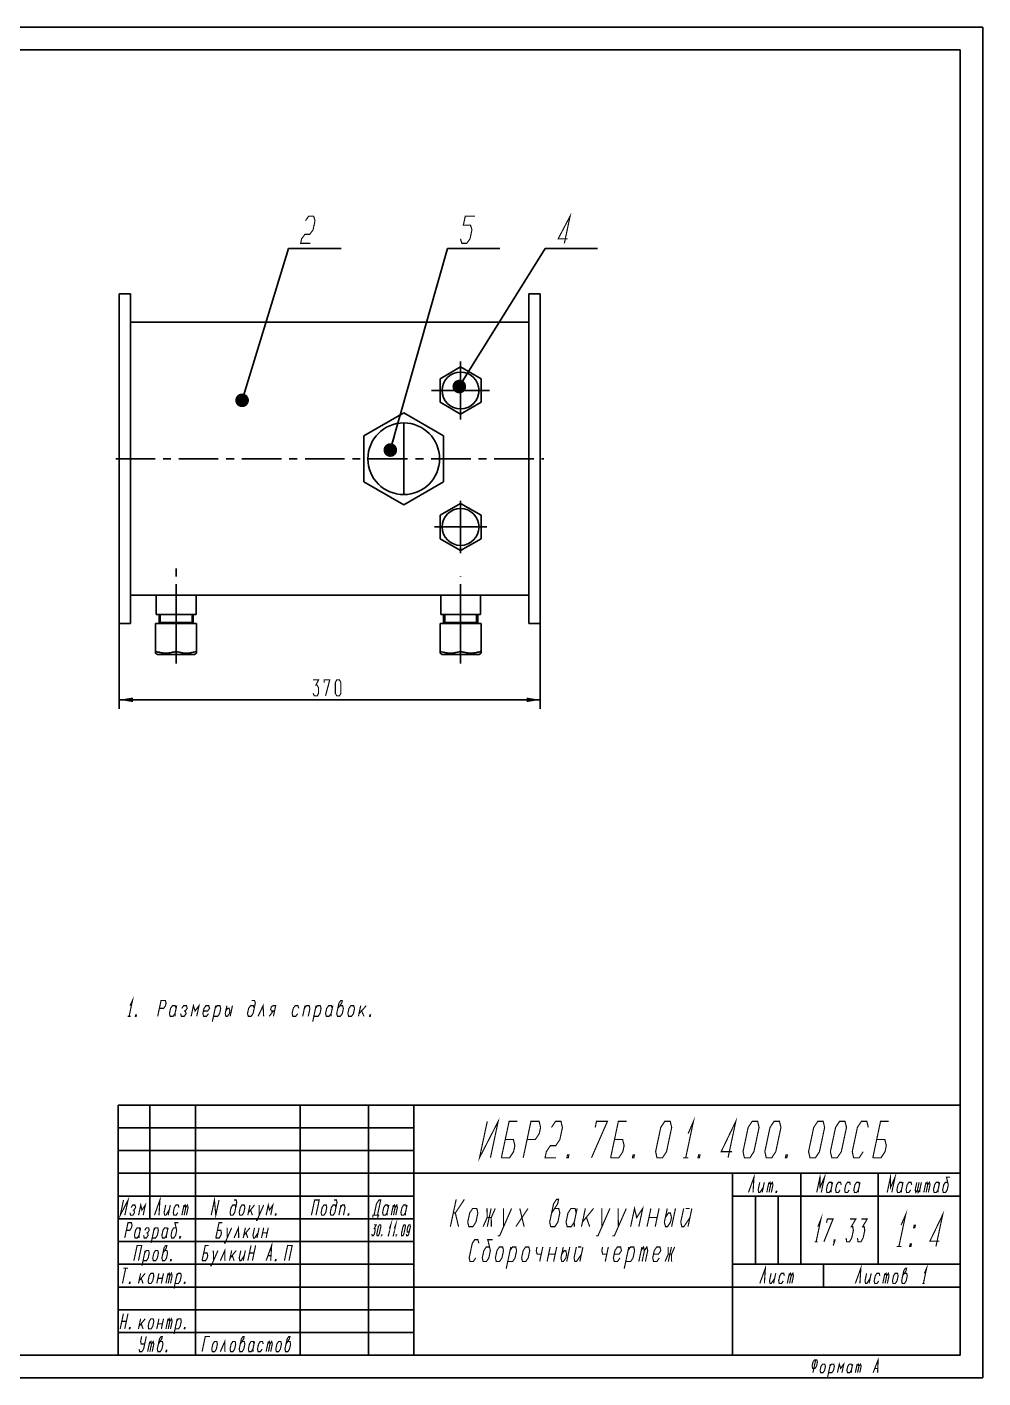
# Model space of a CAD drawing. Header units: millimetres. Extents: x 0 to 420, y 0 to 297.
# Drawn here: x 210 to 420, y 0 to 297 of the extents above; entities that cross this region are included whole.
import ezdxf

# ---------------------------------------------------------------- set-up
doc = ezdxf.new("R2010")
doc.units = ezdxf.units.MM
doc.header["$LTSCALE"] = 23.1
doc.linetypes.add('CENTER', pattern=[0.6, 0.375, -0.075, 0.075, -0.075])
doc.layers.get('0').update_dxf_attribs({"linetype": 'CONTINUOUS'})
doc.layers.add('ALL_AXIS', color=7, linetype='CONTINUOUS')
doc.layers.add('ALL_DIMENSIONS', color=7, linetype='CONTINUOUS')
doc.styles.get("Standard").update_dxf_attribs({"font": 'txt', "width": 0.7})
doc.dimstyles.new('DIMSTYLE_1', dxfattribs={"dimtxt": 3.5, "dimasz": 3, "dimexe": 0.18, "dimexo": 0.0625, "dimgap": 0.09, "dimtad": 1, "dimdec": 5, "dimlfac": 4, "dimdsep": 46, "dimtxsty": 'STANDARD', "dimblk": '_FILLED', "dimblk1": '_FILLED', "dimblk2": '_FILLED', "dimcen": 0.09, "dimadec": 0, "dimazin": 0, "dimtp": 0.5, "dimtm": 0.5, "dimtfac": 1, "dimtdec": 5, "dimtofl": 0, "dimtmove": 0, "dimatfit": 3, "dimldrblk": '_FILLED', "dimfxl": 1, "dimtolj": 1, "dimarcsym": 0})
doc.dimstyles.get("Standard").update_dxf_attribs({"dimtxt": 3.5, "dimasz": 3, "dimexe": 0.18, "dimexo": 0.0625, "dimgap": 0.09, "dimtad": 1, "dimdec": 5, "dimdsep": 46, "dimtxsty": 'STANDARD', "dimblk": '_FILLED', "dimblk1": '_FILLED', "dimblk2": '_FILLED', "dimcen": 0.09, "dimadec": 0, "dimazin": 0, "dimtol": 1, "dimtp": 1e-05, "dimtm": 1e-05, "dimtfac": 1, "dimtdec": 5, "dimtofl": 0, "dimtmove": 0, "dimatfit": 3, "dimldrblk": '_FILLED', "dimfxl": 1, "dimtolj": 1, "dimarcsym": 0})

# ---------------------------------------------------------------- blocks, each defined once
blk = doc.blocks.new('_FILLED')
at = {"color": 0, "linetype": 'BYBLOCK'}
blk.add_solid([(0, 0), (-1, 0.167), (-1, -0.167)], dxfattribs=at)
blk = doc.blocks.new('*D0')
at = {"layer": 'ALL_DIMENSIONS', "color": 2, "linetype": 'CONTINUOUS'}
for p, q in [((230.25, 165.84), (230.25, 147.09)), ((322.75, 165.84), (322.75, 147.09)), ((230.25, 149.09), (276.5, 149.09)), ((322.75, 149.09), (276.5, 149.09))]:
    blk.add_line(p, q, dxfattribs=at)
at = {"layer": 'ALL_DIMENSIONS', "color": 2, "linetype": 'CONTINUOUS', "xscale": 3, "yscale": 3, "zscale": 3, "rotation": 180}
blk.add_blockref('_FILLED', (230.25, 149.09), dxfattribs=at)
at = {"layer": 'ALL_DIMENSIONS', "color": 2, "linetype": 'CONTINUOUS', "xscale": 3, "yscale": 3, "zscale": 3}
blk.add_blockref('_FILLED', (322.75, 149.09), dxfattribs=at)
blk = doc.blocks.new('BALLOON2001_BL3', base_point=(273.21, 251.88))
at = {"color": 2, "linetype": 'CONTINUOUS'}
blk.add_line((267.45, 248.34), (278.98, 248.34), dxfattribs=at)
at = {"color": 2, "linetype": 'CONTINUOUS', "const_width": 0.25}
blk.add_lwpolyline([(271.16, 254.43), (271.9, 255.43), (272.95, 255.43), (273.26, 254.43), (272.84, 252.43), (272.1, 251.43), (271.05, 251.43), (270.31, 250.43), (270.1, 249.43), (272.2, 249.43)], dxfattribs=at)
blk = doc.blocks.new('BALLOON2001_BL4', base_point=(329.58, 251.88))
at = {"color": 2, "linetype": 'CONTINUOUS'}
blk.add_line((323.81, 248.34), (335.34, 248.34), dxfattribs=at)
at = {"color": 2, "linetype": 'CONTINUOUS', "const_width": 0.25}
blk.add_lwpolyline([(328.04, 249.43), (329.31, 255.43), (326.68, 250.43), (328.78, 250.43)], dxfattribs=at)
blk = doc.blocks.new('BALLOON2001_BL5', base_point=(308.12, 251.88))
at = {"color": 2, "linetype": 'CONTINUOUS'}
blk.add_line((302.36, 248.34), (313.88, 248.34), dxfattribs=at)
at = {"color": 2, "linetype": 'CONTINUOUS', "const_width": 0.25}
blk.add_lwpolyline([(305.22, 250.43), (305.53, 249.43), (306.58, 249.43), (307.32, 250.43), (307.74, 252.43), (307.43, 253.43), (305.85, 253.43), (306.28, 255.43), (308.38, 255.43)], dxfattribs=at)

msp = doc.modelspace()

# ---------------------------------------------------------------- linework, layer by layer
at = {"color": 7, "linetype": 'CONTINUOUS'}
for p, q in [((0, 297), (420, 297)), ((420, 0), (420, 297)), ((20, 292), (415, 292)), ((415, 5), (415, 292)), ((230.2460098, 165.8391115), (230.2460098, 238.3391115)), ((232.7460098, 238.3391115), (230.2460098, 238.3391115)), ((232.7460098, 165.8391115), (232.7460098, 238.3391115)), ((320.2460098, 238.3391115), (322.7460098, 238.3391115)), ((320.2460098, 238.3391115), (320.2460098, 165.8391115)), ((322.7460098, 238.3391115), (322.7460098, 165.8391115)), ((232.7460098, 232.0891115), (320.2460098, 232.0891115)), ((232.7460098, 172.0891115), (320.2460098, 172.0891115)), ((232.7460098, 165.8391115), (230.2460098, 165.8391115)), ((247.2460098, 165.8391115), (238.2460098, 165.8391115)), ((246.4960098, 166.0891115), (238.9960098, 166.0891115)), ((309.7460098, 165.8391115), (300.7460098, 165.8391115)), ((308.9960098, 166.0891115), (301.4960098, 166.0891115)), ((320.2460098, 165.8391115), (322.7460098, 165.8391115)), ((415, 60), (230, 60)), ((230, 5), (230, 60)), ((237, 35), (237, 60)), ((247, 5), (247, 60)), ((270, 5), (270, 60)), ((285, 5), (285, 60)), ((295, 5), (295, 60)), ((415, 5), (415, 60)), ((295, 55), (230, 55)), ((295, 50), (230, 50)), ((415, 45), (230, 45)), ((365, 5), (365, 45)), ((380, 25), (380, 45)), ((397, 25), (397, 45)), ((295, 40), (230, 40)), ((415, 40), (365, 40)), ((370, 25), (370, 40)), ((375, 25), (375, 40)), ((295, 35), (230, 35)), ((295, 30), (230, 30)), ((295, 25), (230, 25)), ((415, 25), (365, 25)), ((385, 20), (385, 25)), ((415, 20), (230, 20)), ((295, 15), (230, 15)), ((295, 10), (230, 10)), ((415, 5), (20, 5)), ((415, 5), (230, 5)), ((0, 0), (420, 0))]:
    msp.add_line(p, q, dxfattribs=at)
at = {"color": 2, "linetype": 'CONTINUOUS'}
for p, q in [((239.2460098, 167.8391115), (239.2460098, 166.0891115)), ((246.2460098, 167.8391115), (246.2460098, 166.0891115)), ((301.7460098, 167.8391115), (301.7460098, 166.0891115)), ((308.7460098, 167.8391115), (308.7460098, 166.0891115))]:
    msp.add_line(p, q, dxfattribs=at)
at = {"color": 2, "linetype": 'CONTINUOUS', "const_width": 0.25}
for points in [[(232.6142468, 81.840509), (233.1684961, 83.0071729), (232.4245496, 79.5071686)], [(238.7026575, 79.5071686), (239.446604, 83.0071729), (240.365354, 83.0071729), (240.5476172, 82.4238409), (240.4236218, 81.840509), (239.9933936, 81.2571771), (239.0746436, 81.2571771)], [(242.7496436, 81.2571771), (242.5673804, 81.840509), (241.9548889, 81.840509), (241.524635, 81.2571771), (241.2766443, 80.0905005), (241.4589075, 79.5071686), (242.0714246, 79.5071686), (242.5016528, 80.0905005)], [(242.8736389, 81.840509), (242.5016528, 80.0905005), (242.5307996, 79.5071686)], [(243.7266614, 80.0905005), (243.9089246, 79.5071686), (244.521416, 79.5071686), (244.9516443, 80.0905005), (244.7694067, 80.6738452), (245.199635, 81.2571771), (245.0173718, 81.840509), (244.4048804, 81.840509), (243.9746265, 81.2571771)], [(244.4631482, 80.6738452), (244.7694067, 80.6738452)], [(246.0526575, 79.5071686), (246.5486389, 81.840509), (246.9131396, 80.6738452), (247.7736218, 81.840509), (247.277666, 79.5071686)], [(248.7506396, 80.6738452), (249.6693896, 80.6738452), (250.0996436, 81.2571771), (249.9173804, 81.840509), (249.3048889, 81.840509), (248.874635, 81.2571771), (248.6266443, 80.0905005), (248.8089075, 79.5071686), (249.4214246, 79.5071686), (249.8516528, 80.0905005)], [(250.7046753, 78.3405048), (251.4486218, 81.840509)], [(250.952666, 79.5071686), (251.871416, 79.5071686), (252.3016443, 80.0905005), (252.549635, 81.2571771), (252.3673718, 81.840509), (251.7548804, 81.840509), (251.3246265, 81.2571771)], [(253.8986389, 81.840509), (253.5266528, 80.0905005), (253.708916, 79.5071686), (254.0151746, 79.5071686), (254.4454028, 80.0905005), (254.5693982, 80.6738452), (254.387135, 81.2571771), (254.0808765, 81.2571771), (253.6506482, 80.6738452)], [(255.1236218, 81.840509), (254.627666, 79.5071686)], [(259.899635, 81.2571771), (259.7173718, 81.840509), (259.1048804, 81.840509), (258.6746265, 81.2571771), (258.4266614, 80.0905005), (258.6089246, 79.5071686), (259.221416, 79.5071686), (259.6516443, 80.0905005), (260.1476257, 82.4238409), (259.9653625, 83.0071729), (259.3528711, 83.0071729)], [(260.7526575, 79.5071686), (261.8611304, 81.840509), (261.977666, 79.5071686)], [(263.2026746, 79.5071686), (264.0631567, 80.6738452)], [(264.1214246, 79.5071686), (264.6173804, 81.840509), (264.0048889, 81.840509), (263.6366199, 81.5488367), (263.5126501, 80.9655048), (263.7568982, 80.6738452), (264.3693896, 80.6738452)], [(269.6996265, 81.2571771), (269.5173889, 81.840509), (268.9048718, 81.840509), (268.4746436, 81.2571771), (268.2266528, 80.0905005), (268.408916, 79.5071686), (269.0214075, 79.5071686), (269.4516614, 80.0905005)], [(270.5526746, 79.5071686), (271.0486304, 81.840509)], [(270.924635, 81.2571771), (271.3548889, 81.840509), (271.9673804, 81.840509), (272.1496436, 81.2571771), (271.7776575, 79.5071686)], [(272.7546753, 78.3405048), (273.4986218, 81.840509)], [(273.002666, 79.5071686), (273.921416, 79.5071686), (274.3516443, 80.0905005), (274.599635, 81.2571771), (274.4173718, 81.840509), (273.8048804, 81.840509), (273.3746265, 81.2571771)], [(277.0496265, 81.2571771), (276.8673889, 81.840509), (276.2548718, 81.840509), (275.8246436, 81.2571771), (275.5766528, 80.0905005), (275.758916, 79.5071686), (276.3714075, 79.5071686), (276.8016614, 80.0905005)], [(277.1736218, 81.840509), (276.8016614, 80.0905005), (276.8307825, 79.5071686)], [(278.274635, 81.2571771), (279.1351172, 82.4238409), (279.2591125, 83.0071729), (278.952854, 83.0071729), (278.5226257, 82.4238409), (278.0266443, 80.0905005), (278.2089075, 79.5071686), (278.8214246, 79.5071686), (279.2516528, 80.0905005), (279.4996436, 81.2571771), (279.3173804, 81.840509), (278.7048889, 81.840509)], [(280.4766614, 80.0905005), (280.6589246, 79.5071686), (281.271416, 79.5071686), (281.7016443, 80.0905005), (281.949635, 81.2571771), (281.7673718, 81.840509), (281.1548804, 81.840509), (280.7246265, 81.2571771), (280.4766614, 80.0905005)], [(283.2986389, 81.840509), (282.8026575, 79.5071686)], [(282.9266528, 80.0905005), (284.5236218, 81.840509)], [(283.5100232, 80.6738452), (284.027666, 79.5071686)], [(232.118291, 79.5071686), (232.7307825, 79.5071686)], [(233.955791, 79.5071686), (233.8026746, 79.5071686), (233.8646594, 79.7988409), (234.0177759, 79.7988409), (233.955791, 79.5071686)], [(285.405791, 79.5071686), (285.2526746, 79.5071686), (285.3146594, 79.7988409), (285.4677759, 79.7988409), (285.405791, 79.5071686)], [(311.1004651, 56.4106357), (309.4000085, 48.4106406), (313.5004431, 56.4106357), (311.8000122, 48.4106406)], [(314.1999902, 48.4106406), (315.9004468, 56.4106357), (317.7004431, 56.4106357)], [(318.9999976, 48.4106406), (320.7004541, 56.4106357), (322.5004504, 56.4106357), (322.8170398, 55.0773074), (322.5336475, 53.7439728), (321.6502222, 52.4106381), (319.8502258, 52.4106381)], [(325.2170435, 55.0773074), (326.1004431, 56.4106357), (327.3004578, 56.4106357), (327.6170471, 55.0773074), (327.0502368, 52.4106381), (326.1668115, 51.0773035), (324.9668225, 51.0773035), (324.0833972, 49.7439688), (323.8000049, 48.4106406), (326.2000085, 48.4106406)], [(334.0000012, 48.4106406), (337.5004541, 56.4106357), (335.1004504, 56.4106357), (334.8170325, 55.0773074)], [(338.2000012, 48.4106406), (339.9004578, 56.4106357), (341.7004541, 56.4106357)], [(348.3999976, 48.4106406), (348.0834082, 49.7439688), (349.2170544, 55.0773074), (350.1004541, 56.4106357), (351.3004431, 56.4106357), (351.6170325, 55.0773074), (350.4834119, 49.7439688), (349.6000122, 48.4106406), (348.3999976, 48.4106406)], [(355.2336365, 53.7439728), (356.4004541, 56.4106357), (354.6999976, 48.4106406)], [(364.0000085, 48.4106406), (365.7004651, 56.4106357), (362.4834045, 49.7439688), (364.8834082, 49.7439688)], [(367.6000012, 48.4106406), (367.2834119, 49.7439688), (368.4170325, 55.0773074), (369.3004578, 56.4106357), (370.5004468, 56.4106357), (370.8170361, 55.0773074), (369.6834155, 49.7439688), (368.7999902, 48.4106406), (367.6000012, 48.4106406)], [(372.4000085, 48.4106406), (372.0834192, 49.7439688), (373.2170398, 55.0773074), (374.1004651, 56.4106357), (375.3004541, 56.4106357), (375.6170435, 55.0773074), (374.4833972, 49.7439688), (373.5999976, 48.4106406), (372.4000085, 48.4106406)], [(381.9999976, 48.4106406), (381.6834082, 49.7439688), (382.8170544, 55.0773074), (383.7004541, 56.4106357), (384.9004431, 56.4106357), (385.2170325, 55.0773074), (384.0834119, 49.7439688), (383.2000122, 48.4106406), (381.9999976, 48.4106406)], [(386.8000049, 48.4106406), (386.4834155, 49.7439688), (387.6170361, 55.0773074), (388.5004614, 56.4106357), (389.7004504, 56.4106357), (390.0170398, 55.0773074), (388.8834192, 49.7439688), (387.9999939, 48.4106406), (386.8000049, 48.4106406)], [(394.8170471, 55.0773074), (394.5004578, 56.4106357), (393.3004431, 56.4106357), (392.4170435, 55.0773074), (391.2833972, 49.7439688), (391.6000122, 48.4106406), (392.8000012, 48.4106406), (393.6834009, 49.7439688)], [(395.8000122, 48.4106406), (397.5004431, 56.4106357), (399.3004651, 56.4106357)], [(314.1999902, 48.4106406), (316.0000122, 48.4106406), (316.8834119, 49.7439688), (317.1668298, 51.0773035), (316.8502148, 52.4106381), (315.0502185, 52.4106381)], [(338.2000012, 48.4106406), (339.9999976, 48.4106406), (340.8833972, 49.7439688), (341.1668152, 51.0773035), (340.8502258, 52.4106381), (339.0502295, 52.4106381)], [(395.8000122, 48.4106406), (397.6000085, 48.4106406), (398.4834082, 49.7439688), (398.7668262, 51.0773035), (398.4502368, 52.4106381), (396.6502148, 52.4106381)], [(328.8999902, 48.4106406), (328.6000122, 48.4106406), (328.7416956, 49.0773047), (329.0416992, 49.0773047), (328.8999902, 48.4106406)], [(343.3000122, 48.4106406), (343.0000085, 48.4106406), (343.1416919, 49.0773047), (343.4416956, 49.0773047), (343.3000122, 48.4106406)], [(354.0999902, 48.4106406), (355.3000049, 48.4106406)], [(357.7000085, 48.4106406), (357.4000049, 48.4106406), (357.5417139, 49.0773047), (357.8416919, 49.0773047), (357.7000085, 48.4106406)], [(376.9000122, 48.4106406), (376.6000085, 48.4106406), (376.7416919, 49.0773047), (377.0416956, 49.0773047), (376.9000122, 48.4106406)], [(368.4799915, 40.787579), (369.6945667, 44.1375815), (369.4850024, 40.787579)], [(383.4749963, 40.787579), (384.1870532, 44.1375815), (384.2148669, 41.9042487), (385.1920642, 44.1375815), (384.4800073, 40.787579)], [(398.9650085, 40.787579), (399.6770654, 44.1375815), (399.7048535, 41.9042487), (400.6820764, 44.1375815), (399.9699939, 40.787579)], [(370.964718, 43.0209119), (370.6086768, 41.3459106), (370.7412598, 40.787579), (370.9925061, 40.787579), (371.7323511, 41.9042487)], [(371.9697034, 43.0209119), (371.4949988, 40.787579)], [(372.5000098, 40.787579), (372.9747144, 43.0209119)], [(372.8560254, 42.4625803), (373.2259607, 43.0209119), (373.3585437, 42.4625803), (373.0025024, 40.787579)], [(373.3585437, 42.4625803), (373.7284534, 43.0209119), (373.8610364, 42.4625803), (373.5049951, 40.787579)], [(386.8460449, 42.4625803), (386.7134619, 43.0209119), (386.2109692, 43.0209119), (385.8410339, 42.4625803), (385.6036816, 41.3459106), (385.736239, 40.787579), (386.2387573, 40.787579), (386.608667, 41.3459106)], [(386.9647083, 43.0209119), (386.608667, 41.3459106), (386.615614, 40.787579)], [(388.8560413, 42.4625803), (388.7234583, 43.0209119), (388.2209656, 43.0209119), (387.8510303, 42.4625803), (387.613678, 41.3459106), (387.746261, 40.787579), (388.2487537, 40.787579), (388.618689, 41.3459106)], [(390.8660376, 42.4625803), (390.7334546, 43.0209119), (390.2309619, 43.0209119), (389.8610266, 42.4625803), (389.6236743, 41.3459106), (389.7562573, 40.787579), (390.25875, 40.787579), (390.6286853, 41.3459106)], [(392.8760339, 42.4625803), (392.7434509, 43.0209119), (392.2409583, 43.0209119), (391.8710229, 42.4625803), (391.6336707, 41.3459106), (391.7662537, 40.787579), (392.2687463, 40.787579), (392.6386816, 41.3459106)], [(392.9946973, 43.0209119), (392.6386816, 41.3459106), (392.6456287, 40.787579)], [(402.3360315, 42.4625803), (402.2034485, 43.0209119), (401.7009558, 43.0209119), (401.3310205, 42.4625803), (401.0936682, 41.3459106), (401.2262512, 40.787579), (401.7287439, 40.787579), (402.0986792, 41.3459106)], [(402.4547205, 43.0209119), (402.0986792, 41.3459106), (402.1056262, 40.787579)], [(404.3460278, 42.4625803), (404.2134705, 43.0209119), (403.7109521, 43.0209119), (403.3410425, 42.4625803), (403.1036902, 41.3459106), (403.2362476, 40.787579), (403.7387402, 40.787579), (404.1086755, 41.3459106)], [(405.4697021, 43.0209119), (405.1136865, 41.3459106), (405.2462439, 40.787579), (405.6161792, 41.3459106), (405.7487622, 40.787579), (406.1186719, 41.3459106), (406.4747131, 43.0209119)], [(405.9722205, 43.0209119), (405.6161792, 41.3459106)], [(407.0049939, 40.787579), (407.4796985, 43.0209119)], [(407.3610352, 42.4625803), (407.7309705, 43.0209119), (407.8635278, 42.4625803), (407.5075122, 40.787579)], [(407.8635278, 42.4625803), (408.2334631, 43.0209119), (408.3660205, 42.4625803), (408.0100049, 40.787579)], [(410.3760425, 42.4625803), (410.2434595, 43.0209119), (409.7409668, 43.0209119), (409.3710315, 42.4625803), (409.1336792, 41.3459106), (409.2662622, 40.787579), (409.7687549, 40.787579), (410.1386902, 41.3459106)], [(410.4947058, 43.0209119), (410.1386902, 41.3459106), (410.1456372, 40.787579)], [(412.2534558, 43.0209119), (411.7509631, 43.0209119), (411.3810278, 42.4625803), (411.1436755, 41.3459106), (411.2762585, 40.787579), (411.7787512, 40.787579), (412.1486865, 41.3459106), (412.3860388, 42.4625803), (411.9883154, 44.1375815), (412.7420544, 44.1375815)], [(231.1970544, 39.1375781), (230.4849976, 35.7875821), (232.2020654, 39.1375781), (231.4900085, 35.7875821)], [(234.5049902, 35.7875821), (234.9797205, 38.0209149), (235.2448608, 36.9042453), (235.9847058, 38.0209149), (235.5100012, 35.7875821)], [(237.9799878, 35.7875821), (239.194563, 39.1375781), (238.9849988, 35.7875821)], [(250.4599915, 35.7875821), (251.172074, 39.1375781), (251.4650024, 35.7875821), (252.1770593, 39.1375781)], [(255.8410364, 37.4625769), (255.7084534, 38.0209149), (255.2059607, 38.0209149), (254.8360254, 37.4625769), (254.5986731, 36.3459137), (254.7312561, 35.7875821), (255.2337488, 35.7875821), (255.6036841, 36.3459137), (256.0783887, 38.5792465), (255.9458057, 39.1375781), (255.443313, 39.1375781)], [(262.5199951, 35.7875821), (262.9946997, 38.0209149), (263.2598657, 36.9042453), (263.9997107, 38.0209149), (263.5250061, 35.7875821)], [(272.475, 35.7875821), (273.1870569, 39.1375781), (274.1920679, 39.1375781), (273.480011, 35.7875821)], [(277.8560449, 37.4625769), (277.7234619, 38.0209149), (277.2209692, 38.0209149), (276.8510339, 37.4625769), (276.6136816, 36.3459137), (276.746239, 35.7875821), (277.2487573, 35.7875821), (277.618667, 36.3459137), (278.0933972, 38.5792465), (277.9608142, 39.1375781), (277.4583215, 39.1375781)], [(286.2312561, 35.7875821), (286.7653052, 38.3000775), (287.3201953, 39.1375781), (287.697052, 39.1375781), (286.9849951, 35.7875821)], [(303.0000073, 33.2667554), (304.2753369, 39.2667581)], [(303.6376721, 36.2667535), (304.0876648, 36.2667535), (306.0753333, 39.2667581)], [(325.2376794, 36.2667535), (326.5627917, 38.2667523), (326.7753296, 39.2667581), (326.3253369, 39.2667581), (325.6627808, 38.2667523), (324.8125525, 34.2667548), (325.0500073, 33.2667554), (325.9499927, 33.2667554), (326.6125488, 34.2667548), (327.0376758, 36.2667535), (326.8002209, 37.2667529), (325.9002356, 37.2667529)], [(374.6356165, 40.787579), (374.5100061, 40.787579), (374.5693506, 41.066748), (374.6949609, 41.066748), (374.6356165, 40.787579)], [(406.1186719, 41.3459106), (406.1256189, 40.787579)], [(232.6136829, 36.3459137), (232.7462402, 35.7875821), (233.2487585, 35.7875821), (233.6186682, 36.3459137), (233.4861108, 36.9042453), (233.8560205, 37.4625769), (233.7234631, 38.0209149), (233.2209705, 38.0209149), (232.8510352, 37.4625769)], [(233.2348645, 36.9042453), (233.4861108, 36.9042453)], [(240.4647144, 38.0209149), (240.1086731, 36.3459137), (240.2412561, 35.7875821), (240.4925024, 35.7875821), (241.2323474, 36.9042453)], [(241.4696997, 38.0209149), (240.9949951, 35.7875821)], [(243.3610327, 37.4625769), (243.2284497, 38.0209149), (242.725957, 38.0209149), (242.3560217, 37.4625769), (242.1186694, 36.3459137), (242.2512524, 35.7875821), (242.7537451, 35.7875821), (243.1236804, 36.3459137)], [(244.0100024, 35.7875821), (244.484707, 38.0209149)], [(244.3660437, 37.4625769), (244.7359534, 38.0209149), (244.8685364, 37.4625769), (244.5124951, 35.7875821)], [(244.8685364, 37.4625769), (245.2384717, 38.0209149), (245.3710291, 37.4625769), (245.0149878, 35.7875821)], [(256.6086694, 36.3459137), (256.7412524, 35.7875821), (257.2437451, 35.7875821), (257.6136804, 36.3459137), (257.8510327, 37.4625769), (257.7184497, 38.0209149), (257.215957, 38.0209149), (256.8460217, 37.4625769), (256.6086694, 36.3459137)], [(258.974707, 38.0209149), (258.5000024, 35.7875821)], [(258.6186658, 36.3459137), (259.979718, 38.0209149)], [(259.1142371, 36.9042453), (259.5049878, 35.7875821)], [(260.2726465, 34.6709125), (260.5238928, 34.6709125), (261.9897144, 38.0209149)], [(260.9847034, 38.0209149), (261.0124915, 35.7875821)], [(264.6556274, 35.7875821), (264.5299915, 35.7875821), (264.5893359, 36.0667447), (264.7149719, 36.0667447), (264.6556274, 35.7875821)], [(274.6036853, 36.3459137), (274.7362427, 35.7875821), (275.238761, 35.7875821), (275.6086707, 36.3459137), (275.8460229, 37.4625769), (275.7134656, 38.0209149), (275.2109473, 38.0209149), (274.8410376, 37.4625769), (274.6036853, 36.3459137)], [(278.504989, 35.7875821), (278.9797192, 38.0209149)], [(278.8610303, 37.4625769), (279.2309656, 38.0209149), (279.7334583, 38.0209149), (279.8660413, 37.4625769), (279.51, 35.7875821)], [(280.6406213, 35.7875821), (280.515011, 35.7875821), (280.5743298, 36.0667447), (280.6999658, 36.0667447), (280.6406213, 35.7875821)], [(285.9869568, 35.2292441), (285.9800098, 35.7875821), (287.2362415, 35.7875821), (286.9919421, 35.2292441)], [(289.3510327, 37.4625769), (289.2184497, 38.0209149), (288.715957, 38.0209149), (288.3460217, 37.4625769), (288.1086694, 36.3459137), (288.2412524, 35.7875821), (288.7437451, 35.7875821), (289.1136804, 36.3459137)], [(289.4697217, 38.0209149), (289.1136804, 36.3459137), (289.1206274, 35.7875821)], [(290.0000024, 35.7875821), (290.474707, 38.0209149)], [(290.3560437, 37.4625769), (290.7259534, 38.0209149), (290.8585364, 37.4625769), (290.5024951, 35.7875821)], [(290.8585364, 37.4625769), (291.2284717, 38.0209149), (291.3610291, 37.4625769), (291.0049878, 35.7875821)], [(293.3710254, 37.4625769), (293.238468, 38.0209149), (292.7359497, 38.0209149), (292.36604, 37.4625769), (292.1286877, 36.3459137), (292.2612451, 35.7875821), (292.7637378, 35.7875821), (293.1336731, 36.3459137)], [(293.4897144, 38.0209149), (293.1336731, 36.3459137), (293.1406201, 35.7875821)], [(304.8000037, 33.2667554), (304.0876648, 36.2667535)], [(306.8125635, 34.2667548), (307.0499927, 33.2667554), (307.9500037, 33.2667554), (308.6125598, 34.2667548), (309.0376611, 36.2667535), (308.8002319, 37.2667529), (307.9002209, 37.2667529), (307.2376648, 36.2667535), (306.8125635, 34.2667548)], [(310.1999927, 33.2667554), (311.0751123, 35.2667542), (311.0502209, 37.2667529)], [(311.9502319, 37.2667529), (311.1000037, 33.2667554)], [(312.8502173, 37.2667529), (311.9751233, 35.2667542), (311.999989, 33.2667554)], [(313.374884, 31.2667566), (313.8248767, 31.2667566), (316.4502356, 37.2667529)], [(314.6502136, 37.2667529), (314.6999963, 33.2667554)], [(317.4000037, 33.2667554), (320.0502283, 37.2667529)], [(318.2502319, 37.2667529), (319.2, 33.2667554)], [(330.6376685, 36.2667535), (330.4002136, 37.2667529), (329.5002283, 37.2667529), (328.8376721, 36.2667535), (328.4125452, 34.2667548), (328.65, 33.2667554), (329.550011, 33.2667554), (330.2125671, 34.2667548)], [(330.8502319, 37.2667529), (330.2125671, 34.2667548), (330.225, 33.2667554)], [(332.6502283, 37.2667529), (331.8, 33.2667554)], [(332.0125635, 34.2667548), (334.4502246, 37.2667529)], [(334.9748914, 31.2667566), (335.424884, 31.2667566), (338.0502173, 37.2667529)], [(336.2502209, 37.2667529), (336.3000037, 33.2667554)], [(338.574884, 31.2667566), (339.0248767, 31.2667566), (341.6502356, 37.2667529)], [(339.8502136, 37.2667529), (339.8999963, 33.2667554)], [(342.6000037, 33.2667554), (343.4502319, 37.2667529), (343.925116, 35.2667542), (345.2502283, 37.2667529), (344.4, 33.2667554)], [(346.1999963, 33.2667554), (347.0502246, 37.2667529)], [(348.8502209, 37.2667529), (347.9999927, 33.2667554)], [(350.6502173, 37.2667529), (350.0125525, 34.2667548), (350.2500073, 33.2667554), (350.7, 33.2667554), (351.3625562, 34.2667548), (351.5751196, 35.2667542), (351.3376648, 36.2667535), (350.8876721, 36.2667535), (350.225116, 35.2667542)], [(352.4502136, 37.2667529), (351.600011, 33.2667554)], [(354.2502356, 37.2667529), (353.6125452, 34.2667548), (353.85, 33.2667554), (354.2999927, 33.2667554), (355.625105, 35.2667542)], [(354.7002283, 37.2667529), (355.6002136, 37.2667529)], [(356.0502319, 37.2667529), (355.2000037, 33.2667554)], [(383.7397778, 33.2774835), (384.4065381, 34.944147), (383.3437463, 29.9441501)], [(402.0044202, 33.5884717), (403.0254016, 35.9218057), (401.5375085, 28.92181)], [(409.6750085, 28.92181), (411.1629016, 35.9218057), (408.3479736, 30.0884738), (410.4479736, 30.0884738)], [(231.464989, 30.7875787), (232.1770715, 34.1375812), (232.9308105, 34.1375812), (233.0633936, 33.5792432), (232.9447046, 33.0209116), (232.5747949, 32.46258), (231.8210303, 32.46258)], [(234.8360376, 32.46258), (234.7034546, 33.0209116), (234.2009619, 33.0209116), (233.8310266, 32.46258), (233.5936743, 31.3459103), (233.7262573, 30.7875787), (234.22875, 30.7875787), (234.5986853, 31.3459103)], [(234.9547009, 33.0209116), (234.5986853, 31.3459103), (234.6056323, 30.7875787)], [(235.6036707, 31.3459103), (235.7362537, 30.7875787), (236.2387463, 30.7875787), (236.6086816, 31.3459103), (236.4760986, 31.9042484), (236.8460339, 32.46258), (236.7134509, 33.0209116), (236.2109583, 33.0209116), (235.8410229, 32.46258)], [(237.2576514, 29.6709155), (237.9697083, 33.0209116)], [(237.4950037, 30.7875787), (238.2487427, 30.7875787), (238.618678, 31.3459103), (238.8560303, 32.46258), (238.7234473, 33.0209116), (238.2209546, 33.0209116), (237.8510449, 32.46258)], [(240.8660266, 32.46258), (240.7334692, 33.0209116), (240.2309509, 33.0209116), (239.8610413, 32.46258), (239.623689, 31.3459103), (239.7562463, 30.7875787), (240.258739, 30.7875787), (240.6286743, 31.3459103)], [(240.9847156, 33.0209116), (240.6286743, 31.3459103), (240.6356213, 30.7875787)], [(242.7434656, 33.0209116), (242.2409473, 33.0209116), (241.8710376, 32.46258), (241.6336853, 31.3459103), (241.7662427, 30.7875787), (242.268761, 30.7875787), (242.6386707, 31.3459103), (242.8760229, 32.46258), (242.4783252, 34.1375812), (243.2320642, 34.1375812)], [(251.4650024, 30.7875787), (252.1770593, 34.1375812), (252.930824, 34.1375812)], [(253.2376465, 29.6709155), (253.4888928, 29.6709155), (254.9547144, 33.0209116)], [(253.9497034, 33.0209116), (253.9774915, 30.7875787)], [(255.4849951, 30.7875787), (256.462218, 33.0209116), (256.4900061, 30.7875787)], [(257.9697217, 33.0209116), (257.4949915, 30.7875787)], [(257.6136804, 31.3459103), (258.974707, 33.0209116)], [(259.979718, 33.0209116), (259.6236768, 31.3459103), (259.7562598, 30.7875787), (260.0075061, 30.7875787), (260.7473511, 31.9042484)], [(260.9847034, 33.0209116), (260.5099988, 30.7875787)], [(261.5150098, 30.7875787), (261.9897144, 33.0209116)], [(262.9946997, 33.0209116), (262.5199951, 30.7875787)], [(286.1901379, 33.6731882), (286.7301343, 33.6731882), (286.2900879, 32.8731912), (286.4250806, 32.8731912), (286.4750684, 32.4731927), (286.305033, 31.6731894), (286.0850098, 31.2731909), (285.8149988, 31.2731909), (285.765011, 31.6731894)], [(286.8949915, 31.2731909), (286.8450293, 31.6731894), (287.1851257, 33.2731897), (287.4051233, 33.6731882), (287.6751343, 33.6731882), (287.7251221, 33.2731897), (287.3850256, 31.6731894), (287.1650024, 31.2731909), (286.8949915, 31.2731909)], [(289.5975879, 32.8731912), (289.9026416, 33.6731882), (289.3925098, 31.2731909)], [(290.6775806, 32.8731912), (290.9826343, 33.6731882), (290.4725024, 31.2731909)], [(292.2950061, 31.2731909), (292.2450183, 31.6731894), (292.5851147, 33.2731897), (292.8051379, 33.6731882), (293.0751233, 33.6731882), (293.1251111, 33.2731897), (292.7850146, 31.6731894), (292.5649915, 31.2731909), (292.2950061, 31.2731909)], [(293.325011, 31.6731894), (293.3749988, 31.2731909), (293.6450098, 31.2731909), (293.865033, 31.6731894), (294.2051038, 33.2731897), (294.1551416, 33.6731882), (293.8851306, 33.6731882), (293.6651074, 33.2731897), (293.495072, 32.4731927), (293.5450342, 32.0731943), (293.8150452, 32.0731943), (294.0350684, 32.4731927)], [(311.0751123, 35.2667542), (311.9751233, 35.2667542)], [(332.900116, 35.2667542), (333.5999963, 33.2667554)], [(346.6251233, 35.2667542), (348.4251196, 35.2667542)], [(385.0625061, 29.9441501), (387.0627869, 34.944147), (385.8127844, 34.944147), (385.6356482, 34.1108121)], [(390.8127942, 34.944147), (392.062771, 34.944147), (391.0835229, 33.2774835), (391.3960107, 33.2774835), (391.5313879, 32.4441486), (391.1771411, 30.777485), (390.6874915, 29.9441501), (390.0624902, 29.9441501), (389.9271387, 30.777485)], [(393.3127734, 34.944147), (394.5627759, 34.944147), (393.5835278, 33.2774835), (393.8960156, 33.2774835), (394.0313928, 32.4441486), (393.6771204, 30.777485), (393.1874963, 29.9441501), (392.5624951, 29.9441501), (392.4271179, 30.777485)], [(405.0304504, 33.0051398), (404.7679504, 33.0051398), (404.8919202, 33.5884717), (405.1544202, 33.5884717), (405.0304504, 33.0051398)], [(236.2248523, 31.9042484), (236.4760986, 31.9042484)], [(243.6506287, 30.7875787), (243.5249927, 30.7875787), (243.5843372, 31.0667477), (243.7099731, 31.0667477), (243.6506287, 30.7875787)], [(251.4650024, 30.7875787), (252.2187415, 30.7875787), (252.5886768, 31.3459103), (252.7073657, 31.9042484), (252.5747827, 32.46258), (251.8210437, 32.46258)], [(258.1092261, 31.9042484), (258.5000024, 30.7875787)], [(261.7523621, 31.9042484), (262.7573474, 31.9042484)], [(262.5199951, 25.7875818), (263.7345703, 29.1375778), (263.5250061, 25.7875818)], [(287.9074878, 31.2731909), (287.8399915, 31.2731909), (287.8825195, 31.4731934), (287.9500159, 31.4731934), (287.9074878, 31.2731909)], [(289.2574915, 31.2731909), (289.5275024, 31.2731909)], [(290.3375098, 31.2731909), (290.6074951, 31.2731909)], [(291.1474915, 31.2731909), (291.0799951, 31.2731909), (291.1225232, 31.4731934), (291.1900195, 31.4731934), (291.1474915, 31.2731909)], [(309.2502246, 29.5992023), (309.060271, 30.3991992), (308.3402673, 30.3991992), (307.8102173, 29.5992023), (307.13005, 26.3992017), (307.3200037, 25.5991983), (308.0400073, 25.5991983), (308.5700574, 26.3992017)], [(311.6001892, 28.7991989), (310.8801855, 28.7991989), (310.3501355, 27.999202), (310.0100391, 26.3992017), (310.1999927, 25.5991983), (310.9199963, 25.5991983), (311.4500464, 26.3992017), (311.7901428, 27.999202), (311.220282, 30.3991992), (312.3002747, 30.3991992)], [(383.0312585, 29.9441501), (383.6562598, 29.9441501)], [(387.4062415, 29.9441501), (387.2499976, 29.9441501), (387.3385657, 30.3608176), (387.4948096, 30.3608176), (387.4062415, 29.9441501), (387.0728613, 29.1108151)], [(233.475011, 25.7875818), (234.1870679, 29.1375778), (235.1920532, 29.1375778), (234.4799963, 25.7875818)], [(235.247655, 24.6709122), (235.9597119, 28.0209146)], [(235.4850073, 25.7875818), (236.2387463, 25.7875818), (236.6086816, 26.3459134), (236.8460339, 27.4625766), (236.7134509, 28.0209146), (236.2109583, 28.0209146), (235.8410229, 27.4625766)], [(237.613667, 26.3459134), (237.74625, 25.7875818), (238.2487427, 25.7875818), (238.618678, 26.3459134), (238.8560303, 27.4625766), (238.7234473, 28.0209146), (238.2209546, 28.0209146), (237.8510449, 27.4625766), (237.613667, 26.3459134)], [(239.8610413, 27.4625766), (240.6008862, 28.5792462), (240.7195752, 29.1375778), (240.4683032, 29.1375778), (240.0983936, 28.5792462), (239.623689, 26.3459134), (239.7562463, 25.7875818), (240.258739, 25.7875818), (240.6286743, 26.3459134), (240.8660266, 27.4625766), (240.7334692, 28.0209146), (240.2309509, 28.0209146)], [(248.4499951, 25.7875818), (249.162052, 29.1375778), (249.9158167, 29.1375778)], [(248.4499951, 25.7875818), (249.2037598, 25.7875818), (249.5736694, 26.3459134), (249.6923584, 26.904245), (249.5597754, 27.4625766), (248.8060364, 27.4625766)], [(250.2226392, 24.6709122), (250.4738855, 24.6709122), (251.939707, 28.0209146)], [(250.9347217, 28.0209146), (250.9625098, 25.7875818)], [(252.4699878, 25.7875818), (253.4472107, 28.0209146), (253.4749988, 25.7875818)], [(254.9547144, 28.0209146), (254.4800098, 25.7875818)], [(254.5986731, 26.3459134), (255.9596997, 28.0209146)], [(255.0942188, 26.904245), (255.4849951, 25.7875818)], [(256.9647107, 28.0209146), (256.6086694, 26.3459134), (256.7412524, 25.7875818), (256.9924988, 25.7875818), (257.7323437, 26.904245)], [(257.9697217, 28.0209146), (257.4949915, 25.7875818)], [(258.5000024, 25.7875818), (259.2120593, 29.1375778)], [(258.8560437, 27.4625766), (259.8610291, 27.4625766)], [(260.2170703, 29.1375778), (259.5049878, 25.7875818)], [(263.0085937, 26.904245), (263.5111121, 26.904245)], [(266.5399878, 25.7875818), (267.2520703, 29.1375778), (268.2570557, 29.1375778), (267.5449988, 25.7875818)], [(312.8900537, 26.3992017), (313.0800073, 25.5991983), (313.800011, 25.5991983), (314.3300354, 26.3992017), (314.6701318, 27.999202), (314.4801782, 28.7991989), (313.7601746, 28.7991989), (313.2301245, 27.999202), (312.8900537, 26.3992017)], [(315.2599109, 23.9992012), (316.2801746, 28.7991989)], [(315.6000073, 25.5991983), (316.68, 25.5991983), (317.21005, 26.3992017), (317.5501465, 27.999202), (317.3601929, 28.7991989), (316.6401892, 28.7991989), (316.1101392, 27.999202)], [(318.6500574, 26.3992017), (318.840011, 25.5991983), (319.559989, 25.5991983), (320.0900391, 26.3992017), (320.4301355, 27.999202), (320.2401819, 28.7991989), (319.5201782, 28.7991989), (318.9901282, 27.999202), (318.6500574, 26.3992017)], [(322.0401782, 28.7991989), (321.8701428, 27.999202), (322.0600964, 27.1991986), (322.9600818, 27.1991986)], [(323.3001782, 28.7991989), (322.620011, 25.5991983)], [(324.24, 25.5991983), (324.9201929, 28.7991989)], [(324.5800964, 27.1991986), (326.0200781, 27.1991986)], [(326.3601746, 28.7991989), (325.6800073, 25.5991983)], [(327.8001819, 28.7991989), (327.29005, 26.3992017), (327.4800037, 25.5991983), (327.8399927, 25.5991983), (328.3700427, 26.3992017), (328.5400781, 27.1991986), (328.3501245, 27.999202), (327.9901355, 27.999202), (327.4600854, 27.1991986)], [(329.2401892, 28.7991989), (328.5599963, 25.5991983)], [(330.6801709, 28.7991989), (330.1700391, 26.3992017), (330.3599927, 25.5991983), (330.7200073, 25.5991983), (331.7800818, 27.1991986)], [(331.0401855, 28.7991989), (331.7601892, 28.7991989)], [(332.1201782, 28.7991989), (331.440011, 25.5991983)], [(336.4401746, 28.7991989), (336.2701392, 27.999202), (336.4600928, 27.1991986), (337.3600781, 27.1991986)], [(337.7001746, 28.7991989), (337.0200073, 25.5991983)], [(338.9800928, 27.1991986), (340.0600854, 27.1991986), (340.5901355, 27.999202), (340.4001819, 28.7991989), (339.6801782, 28.7991989), (339.1501282, 27.999202), (338.8100574, 26.3992017), (339.000011, 25.5991983), (339.719989, 25.5991983), (340.2500391, 26.3992017)], [(341.1799146, 23.9992012), (342.2001782, 28.7991989)], [(341.520011, 25.5991983), (342.6000037, 25.5991983), (343.1300537, 26.3992017), (343.4701245, 27.999202), (343.2801709, 28.7991989), (342.5601929, 28.7991989), (342.0301428, 27.999202)], [(344.4, 25.5991983), (345.0801929, 28.7991989)], [(344.9101318, 27.999202), (345.4401819, 28.7991989), (345.6301355, 27.999202), (345.1200037, 25.5991983)], [(345.6301355, 27.999202), (346.1601855, 28.7991989), (346.3501392, 27.999202), (345.8400073, 25.5991983)], [(347.6200854, 27.1991986), (348.7000781, 27.1991986), (349.2301282, 27.999202), (349.0401746, 28.7991989), (348.3201709, 28.7991989), (347.7901465, 27.999202), (347.45005, 26.3992017), (347.6400037, 25.5991983), (348.3600073, 25.5991983), (348.8900574, 26.3992017)], [(350.1600037, 25.5991983), (350.8600891, 27.1991986), (350.8401709, 28.7991989)], [(350.8600891, 27.1991986), (351.5800928, 27.1991986)], [(351.5601746, 28.7991989), (350.8800073, 25.5991983)], [(352.2801782, 28.7991989), (351.5800928, 27.1991986), (351.600011, 25.5991983)], [(401.0125085, 28.92181), (402.0625085, 28.92181)], [(404.1625085, 28.92181), (403.9000085, 28.92181), (404.0240039, 29.5051419), (404.2865039, 29.5051419), (404.1625085, 28.92181)], [(231.6745532, 24.1375809), (230.9624963, 20.7875784)], [(231.1720605, 24.1375809), (232.1770715, 24.1375809)], [(241.6406323, 25.7875818), (241.5149963, 25.7875818), (241.5743408, 26.0667444), (241.6999512, 26.0667444), (241.6406323, 25.7875818)], [(264.6556274, 25.7875818), (264.5299915, 25.7875818), (264.5893359, 26.0667444), (264.7149719, 26.0667444), (264.6556274, 25.7875818)], [(370.9799963, 20.7875784), (372.1945715, 24.1375809), (371.9850073, 20.7875784)], [(391.9600012, 20.7875784), (393.1745764, 24.1375809), (392.9650122, 20.7875784)], [(402.3660242, 22.4625797), (403.1058948, 23.5792461), (403.2245581, 24.1375809), (402.9733118, 24.1375809), (402.6033765, 23.5792461), (402.1286719, 21.3459132), (402.2612549, 20.7875784), (402.7637476, 20.7875784), (403.1336829, 21.3459132), (403.3710352, 22.4625797), (403.2384521, 23.0209113), (402.7359595, 23.0209113)], [(407.1328345, 23.0209113), (407.6214331, 24.1375809), (406.9093762, 20.7875784)], [(232.595636, 20.7875784), (232.47, 20.7875784), (232.5293445, 21.0667474), (232.6549548, 21.0667474), (232.595636, 20.7875784)], [(234.9547009, 23.0209113), (234.4799963, 20.7875784)], [(234.5986853, 21.3459132), (235.9597119, 23.0209113)], [(235.094231, 21.9042448), (235.4850073, 20.7875784)], [(236.6086816, 21.3459132), (236.741239, 20.7875784), (237.2437573, 20.7875784), (237.613667, 21.3459132), (237.8510449, 22.4625797), (237.7184619, 23.0209113), (237.2159692, 23.0209113), (236.8460339, 22.4625797), (236.6086816, 21.3459132)], [(238.499989, 20.7875784), (238.9747192, 23.0209113)], [(238.7373669, 21.9042448), (239.7423523, 21.9042448)], [(239.9797046, 23.0209113), (239.505, 20.7875784)], [(240.510011, 20.7875784), (240.9847156, 23.0209113)], [(240.8660266, 22.4625797), (241.2359619, 23.0209113), (241.3685449, 22.4625797), (241.0125037, 20.7875784)], [(241.3685449, 22.4625797), (241.7384546, 23.0209113), (241.8710376, 22.4625797), (241.5149963, 20.7875784)], [(242.282655, 19.670912), (242.9947119, 23.0209113)], [(242.5200073, 20.7875784), (243.2737463, 20.7875784), (243.6436816, 21.3459132), (243.8810339, 22.4625797), (243.7484509, 23.0209113), (243.2459583, 23.0209113), (242.8760229, 22.4625797)], [(244.655614, 20.7875784), (244.5300037, 20.7875784), (244.5893481, 21.0667474), (244.7149585, 21.0667474), (244.655614, 20.7875784)], [(373.4646973, 23.0209113), (373.1086816, 21.3459132), (373.241239, 20.7875784), (373.492511, 20.7875784), (374.232356, 21.9042448)], [(374.4697083, 23.0209113), (373.9950037, 20.7875784)], [(376.3610413, 22.4625797), (376.2284583, 23.0209113), (375.7259656, 23.0209113), (375.3560303, 22.4625797), (375.118678, 21.3459132), (375.251261, 20.7875784), (375.7537537, 20.7875784), (376.123689, 21.3459132)], [(377.010011, 20.7875784), (377.4847156, 23.0209113)], [(377.3660266, 22.4625797), (377.7359619, 23.0209113), (377.8685449, 22.4625797), (377.5125037, 20.7875784)], [(377.8685449, 22.4625797), (378.2384546, 23.0209113), (378.3710376, 22.4625797), (378.0149963, 20.7875784)], [(394.4447021, 23.0209113), (394.0886865, 21.3459132), (394.2212439, 20.7875784), (394.4724902, 20.7875784), (395.2123608, 21.9042448)], [(395.4497131, 23.0209113), (394.9750085, 20.7875784)], [(397.3410205, 22.4625797), (397.2084631, 23.0209113), (396.7059705, 23.0209113), (396.3360352, 22.4625797), (396.0986829, 21.3459132), (396.2312402, 20.7875784), (396.7337585, 20.7875784), (397.1036682, 21.3459132)], [(397.9899902, 20.7875784), (398.4647205, 23.0209113)], [(398.3460315, 22.4625797), (398.7159668, 23.0209113), (398.8485242, 22.4625797), (398.4925085, 20.7875784)], [(398.8485242, 22.4625797), (399.2184595, 23.0209113), (399.3510425, 22.4625797), (398.9950012, 20.7875784)], [(400.1186755, 21.3459132), (400.2512585, 20.7875784), (400.7537512, 20.7875784), (401.1236865, 21.3459132), (401.3610388, 22.4625797), (401.2284558, 23.0209113), (400.7259631, 23.0209113), (400.3560278, 22.4625797), (400.1186755, 21.3459132)], [(406.6581299, 20.7875784), (407.1606226, 20.7875784)], [(230.4600037, 10.7875781), (231.1720605, 14.1375806)], [(230.8160449, 12.4625793), (231.8210303, 12.4625793)], [(232.1770715, 14.1375806), (231.464989, 10.7875781)], [(234.9547009, 13.0209142), (234.4799963, 10.7875781)], [(234.5986853, 11.3459129), (235.9597119, 13.0209142)], [(235.094231, 11.9042477), (235.4850073, 10.7875781)], [(236.6086816, 11.3459129), (236.741239, 10.7875781), (237.2437573, 10.7875781), (237.613667, 11.3459129), (237.8510449, 12.4625793), (237.7184619, 13.0209142), (237.2159692, 13.0209142), (236.8460339, 12.4625793), (236.6086816, 11.3459129)], [(238.499989, 10.7875781), (238.9747192, 13.0209142)], [(238.7373669, 11.9042477), (239.7423523, 11.9042477)], [(239.9797046, 13.0209142), (239.505, 10.7875781)], [(240.510011, 10.7875781), (240.9847156, 13.0209142)], [(240.8660266, 12.4625793), (241.2359619, 13.0209142), (241.3685449, 12.4625793), (241.0125037, 10.7875781)], [(241.3685449, 12.4625793), (241.7384546, 13.0209142), (241.8710376, 12.4625793), (241.5149963, 10.7875781)], [(242.282655, 9.6709117), (242.9947119, 13.0209142)], [(242.5200073, 10.7875781), (243.2737463, 10.7875781), (243.6436816, 11.3459129), (243.8810339, 12.4625793), (243.7484509, 13.0209142), (243.2459583, 13.0209142), (242.8760229, 12.4625793)], [(232.595636, 10.7875781), (232.47, 10.7875781), (232.5293445, 11.0667471), (232.6549548, 11.0667471), (232.595636, 10.7875781)], [(234.5986853, 6.3459128), (234.7312427, 5.787578), (235.233761, 5.787578), (235.6036707, 6.3459128), (236.1970642, 9.1375804)], [(235.1920532, 9.1375804), (234.9547009, 8.020914), (235.0872839, 7.4625792), (235.8410229, 7.4625792)], [(238.8560303, 7.4625792), (239.5958752, 8.5792456), (239.7145642, 9.1375804), (239.4633179, 9.1375804), (239.0933826, 8.5792456), (238.618678, 6.3459128), (238.751261, 5.787578), (239.2537537, 5.787578), (239.623689, 6.3459128), (239.8610413, 7.4625792), (239.7284583, 8.020914), (239.2259656, 8.020914)], [(244.655614, 10.7875781), (244.5300037, 10.7875781), (244.5893481, 11.0667471), (244.7149585, 11.0667471), (244.655614, 10.7875781)], [(248.4499951, 5.787578), (249.162052, 9.1375804), (250.167063, 9.1375804)], [(256.8460217, 7.4625792), (257.5858923, 8.5792456), (257.7045557, 9.1375804), (257.4533093, 9.1375804), (257.0833997, 8.5792456), (256.6086694, 6.3459128), (256.7412524, 5.787578), (257.2437451, 5.787578), (257.6136804, 6.3459128), (257.8510327, 7.4625792), (257.7184497, 8.020914), (257.215957, 8.020914)], [(266.8960291, 7.4625792), (267.6358997, 8.5792456), (267.754563, 9.1375804), (267.5033167, 9.1375804), (267.1333813, 8.5792456), (266.6586768, 6.3459128), (266.7912598, 5.787578), (267.2937524, 5.787578), (267.6636877, 6.3459128), (267.90104, 7.4625792), (267.768457, 8.020914), (267.2659644, 8.020914)], [(236.4899927, 5.787578), (236.9646973, 8.020914)], [(236.8460339, 7.4625792), (237.2159692, 8.020914), (237.3485266, 7.4625792), (236.992511, 5.787578)], [(237.3485266, 7.4625792), (237.7184619, 8.020914), (237.8510449, 7.4625792), (237.4950037, 5.787578)], [(240.6356213, 5.787578), (240.510011, 5.787578), (240.5693298, 6.066747), (240.6949658, 6.066747), (240.6356213, 5.787578)], [(250.5786804, 6.3459128), (250.7112378, 5.787578), (251.2137561, 5.787578), (251.5836658, 6.3459128), (251.8210437, 7.4625792), (251.6884607, 8.020914), (251.185968, 8.020914), (250.8160327, 7.4625792), (250.5786804, 6.3459128)], [(252.4699878, 5.787578), (253.4472107, 8.020914), (253.4749988, 5.787578)], [(254.5986731, 6.3459128), (254.7312561, 5.787578), (255.2337488, 5.787578), (255.6036841, 6.3459128), (255.8410364, 7.4625792), (255.7084534, 8.020914), (255.2059607, 8.020914), (254.8360254, 7.4625792), (254.5986731, 6.3459128)], [(259.8610291, 7.4625792), (259.7284717, 8.020914), (259.2259534, 8.020914), (258.8560437, 7.4625792), (258.6186658, 6.3459128), (258.7512488, 5.787578), (259.2537415, 5.787578), (259.6236768, 6.3459128)], [(259.979718, 8.020914), (259.6236768, 6.3459128), (259.6306238, 5.787578)], [(261.8710254, 7.4625792), (261.738468, 8.020914), (261.2359497, 8.020914), (260.86604, 7.4625792), (260.6286877, 6.3459128), (260.7612451, 5.787578), (261.2637378, 5.787578), (261.6336731, 6.3459128)], [(262.5199951, 5.787578), (262.9946997, 8.020914)], [(262.8760364, 7.4625792), (263.2459717, 8.020914), (263.3785291, 7.4625792), (263.0224878, 5.787578)], [(263.3785291, 7.4625792), (263.7484644, 8.020914), (263.8810217, 7.4625792), (263.5250061, 5.787578)], [(264.6486804, 6.3459128), (264.7812378, 5.787578), (265.2837561, 5.787578), (265.6536658, 6.3459128), (265.8910437, 7.4625792), (265.7584607, 8.020914), (265.255968, 8.020914), (264.8860327, 7.4625792), (264.6486804, 6.3459128)], [(383.245155, 3.9724667), (383.0001636, 3.9724667), (382.6559656, 3.5057986), (382.4575781, 2.5724657), (382.6033887, 2.1058008), (383.0933972, 2.1058008), (383.4375696, 2.5724657), (383.635957, 3.5057986), (383.4901465, 3.9724667), (383.245155, 3.9724667), (382.6499927, 1.1724678)], [(384.2191992, 1.6391327), (384.3650098, 1.1724678), (384.8549927, 1.1724678), (385.1991907, 1.6391327), (385.3975781, 2.5724657), (385.2517676, 3.0391338), (384.7617847, 3.0391338), (384.4175867, 2.5724657), (384.2191992, 1.6391327)], [(385.8816138, 0.2391316), (386.4767761, 3.0391338)], [(386.0800012, 1.1724678), (386.8150012, 1.1724678), (387.1591992, 1.6391327), (387.3575867, 2.5724657), (387.2117761, 3.0391338), (386.7217676, 3.0391338), (386.3775696, 2.5724657)], [(388.0400098, 1.1724678), (388.4367847, 3.0391338), (388.7283801, 2.1058008), (389.4167761, 3.0391338), (389.0200012, 1.1724678)], [(391.2775781, 2.5724657), (391.1317676, 3.0391338), (390.6417847, 3.0391338), (390.2975867, 2.5724657), (390.0991992, 1.6391327), (390.2450098, 1.1724678), (390.7349927, 1.1724678), (391.0791907, 1.6391327)], [(391.3767847, 3.0391338), (391.0791907, 1.6391327), (391.1024927, 1.1724678)], [(391.9600012, 1.1724678), (392.3567761, 3.0391338)], [(392.2575696, 2.5724657), (392.6017676, 3.0391338), (392.7475781, 2.5724657), (392.4500098, 1.1724678)], [(392.7475781, 2.5724657), (393.0917761, 3.0391338), (393.2375867, 2.5724657), (392.9399927, 1.1724678)], [(395.8799927, 1.1724678), (396.9651636, 3.9724667), (396.8600098, 1.1724678)], [(396.3233972, 2.1058008), (396.8133801, 2.1058008)]]:
    msp.add_lwpolyline(points, dxfattribs=at)
at = {"layer": 'ALL_AXIS', "color": 7, "linetype": 'CENTER'}
for p, q in [((305.2460098, 217.0891115), (305.2460098, 223.4641115)), ((305.2460098, 217.0891115), (298.8710098, 217.0891115)), ((305.2460098, 217.0891115), (311.6210098, 217.0891115)), ((305.2460098, 217.0891115), (305.2460098, 210.7141115)), ((292.7460098, 202.0891115), (292.7460098, 210.0891115)), ((229.4960098, 202.0891115), (323.4960098, 202.0891115)), ((292.7460098, 202.0891115), (292.7460098, 194.0891115)), ((305.2460098, 187.0891115), (305.2460098, 192.8391115)), ((305.2460098, 187.0891115), (299.4960098, 187.0891115)), ((305.2460098, 187.0891115), (310.9960098, 187.0891115)), ((305.2460098, 187.0891115), (305.2460098, 181.3391115)), ((242.7460098, 165.8391115), (242.7460098, 178.1671064)), ((305.2460098, 165.8391115), (305.2460098, 176.294978)), ((242.7460098, 157.0891115), (242.7460098, 159.7508429)), ((305.2460098, 157.0891115), (305.2460098, 159.7508429))]:
    msp.add_line(p, q, dxfattribs=at)
at = {"layer": 'ALL_AXIS', "color": 7, "linetype": 'CONTINUOUS'}
for p, q in [((300.7460098, 219.6871877), (305.2460098, 222.2852639)), ((305.2460098, 222.2852639), (309.7460098, 219.6871877)), ((300.7460098, 214.4910353), (300.7460098, 219.6871877)), ((309.7460098, 219.6871877), (309.7460098, 214.4910353)), ((305.2460098, 211.8929591), (300.7460098, 214.4910353)), ((309.7460098, 214.4910353), (305.2460098, 211.8929591)), ((283.9960098, 207.1409263), (292.7460098, 212.1927412)), ((292.7460098, 212.1927412), (301.4960098, 207.1409263)), ((283.9960098, 197.0372966), (283.9960098, 207.1409263)), ((301.4960098, 207.1409263), (301.4960098, 197.0372966)), ((292.7460098, 191.9854818), (283.9960098, 197.0372966)), ((301.4960098, 197.0372966), (292.7460098, 191.9854818)), ((300.7460098, 189.6871877), (305.2460098, 192.2852639)), ((305.2460098, 192.2852639), (309.7460098, 189.6871877)), ((300.7460098, 184.4910353), (300.7460098, 189.6871877)), ((309.7460098, 189.6871877), (309.7460098, 184.4910353)), ((305.2460098, 181.8929591), (300.7460098, 184.4910353)), ((309.7460098, 184.4910353), (305.2460098, 181.8929591)), ((238.3710098, 172.0891115), (238.3710098, 167.8391115)), ((247.1210098, 172.0891115), (247.1210098, 167.8391115)), ((300.8710098, 172.0891115), (300.8710098, 167.8391115)), ((309.6210098, 172.0891115), (309.6210098, 167.8391115)), ((247.1210098, 167.8391115), (238.3710098, 167.8391115)), ((238.9960098, 166.0891115), (238.9960098, 167.8391115)), ((246.4960098, 166.0891115), (246.4960098, 167.8391115)), ((309.6210098, 167.8391115), (300.8710098, 167.8391115)), ((301.4960098, 166.0891115), (301.4960098, 167.8391115)), ((308.9960098, 166.0891115), (308.9960098, 167.8391115)), ((238.2460098, 159.3489191), (238.2460098, 165.8391115)), ((246.4960098, 166.0891115), (238.9960098, 166.0891115)), ((239.2460098, 166.0891115), (239.2460098, 165.8391115)), ((242.7460098, 165.8391115), (242.7460098, 159.7508429)), ((246.2460098, 166.0891115), (246.2460098, 165.8391115)), ((247.2460098, 165.8391115), (247.2460098, 159.3489191)), ((300.7460098, 159.3489191), (300.7460098, 165.8391115)), ((308.9960098, 166.0891115), (301.4960098, 166.0891115)), ((301.7460098, 166.0891115), (301.7460098, 165.8391115)), ((305.2460098, 165.8391115), (305.2460098, 159.7508429)), ((308.7460098, 166.0891115), (308.7460098, 165.8391115)), ((309.7460098, 165.8391115), (309.7460098, 159.3489191)), ((238.2460098, 159.3489191), (238.6960098, 159.0891115)), ((238.6960098, 159.0891115), (246.7960098, 159.0891115)), ((247.2460098, 159.3489191), (246.7960098, 159.0891115)), ((300.7460098, 159.3489191), (301.1960098, 159.0891115)), ((301.1960098, 159.0891115), (309.2960098, 159.0891115)), ((309.7460098, 159.3489191), (309.2960098, 159.0891115))]:
    msp.add_line(p, q, dxfattribs=at)
for points in [[(238.2460098, 159.7508429), (238.5086493, 159.6671694), (238.7663618, 159.593313), (239.0184165, 159.5293465), (239.2670057, 159.4750513), (239.5139365, 159.4301319), (239.7596337, 159.3948928), (240.0051379, 159.3694743), (240.2504082, 159.3540734), (240.4957837, 159.3489636), (240.7411642, 159.3540546), (240.9864491, 159.3694383), (241.2319792, 159.3948425), (241.47771, 159.4300707), (241.7246975, 159.4749879), (241.9733985, 159.5292999), (242.2255653, 159.593288), (242.4833405, 159.6671586), (242.7460098, 159.7508429)], [(242.7460098, 159.7508429), (243.0086493, 159.6671694), (243.2663618, 159.593313), (243.5184165, 159.5293465), (243.7670057, 159.4750513), (244.0139365, 159.4301319), (244.2596337, 159.3948928), (244.5051379, 159.3694743), (244.7504082, 159.3540734), (244.9957837, 159.3489636), (245.2411642, 159.3540546), (245.4864491, 159.3694383), (245.7319792, 159.3948425), (245.97771, 159.4300707), (246.2246975, 159.4749879), (246.4733985, 159.5292999), (246.7255653, 159.593288), (246.9833405, 159.6671586), (247.2460098, 159.7508429)], [(300.7460098, 159.7508429), (301.0086493, 159.6671694), (301.2663618, 159.593313), (301.5184165, 159.5293465), (301.7670057, 159.4750513), (302.0139365, 159.4301319), (302.2596337, 159.3948928), (302.5051379, 159.3694743), (302.7504082, 159.3540734), (302.9957837, 159.3489636), (303.2411642, 159.3540546), (303.4864491, 159.3694383), (303.7319792, 159.3948425), (303.97771, 159.4300707), (304.2246975, 159.4749879), (304.4733985, 159.5292999), (304.7255653, 159.593288), (304.9833405, 159.6671586), (305.2460098, 159.7508429)], [(305.2460098, 159.7508429), (305.5086493, 159.6671694), (305.7663618, 159.593313), (306.0184165, 159.5293465), (306.2670057, 159.4750513), (306.5139365, 159.4301319), (306.7596337, 159.3948928), (307.0051379, 159.3694743), (307.2504082, 159.3540734), (307.4957837, 159.3489636), (307.7411642, 159.3540546), (307.9864491, 159.3694383), (308.2319792, 159.3948425), (308.47771, 159.4300707), (308.7246975, 159.4749879), (308.9733985, 159.5292999), (309.2255653, 159.593288), (309.4833405, 159.6671586), (309.7460098, 159.7508429)]]:
    msp.add_lwpolyline(points, dxfattribs=at)
for centre, radius in [((305.2460098, 217.0891115), 4.05), ((292.7460098, 202.0891115), 7.875), ((305.2460098, 187.0891115), 4.05)]:
    msp.add_circle(centre, radius, dxfattribs=at)
at = {"layer": 'ALL_DIMENSIONS', "color": 2, "linetype": 'CONTINUOUS', "const_width": 0.25}
for points in [[(272.8210181, 153.4641083), (274.046001, 153.4641083), (273.4335095, 152.2974445), (273.7397681, 152.2974445), (274.046001, 151.7141125), (274.046001, 150.5474487), (273.7397681, 149.9641168), (273.127251, 149.9641168), (272.8210181, 150.5474487)], [(275.5772681, 149.9641168), (276.4960181, 153.4641083), (275.2710095, 153.4641083), (275.2710095, 152.8807764)], [(278.0272595, 149.9641168), (277.721001, 150.5474487), (277.721001, 152.8807764), (278.0272595, 153.4641083), (278.639751, 153.4641083), (278.9460095, 152.8807764), (278.9460095, 150.5474487), (278.639751, 149.9641168), (278.0272595, 149.9641168)]]:
    msp.add_lwpolyline(points, dxfattribs=at)

# ---------------------------------------------------------------- block references
at = {"color": 2, "linetype": 'CONTINUOUS'}
for name, p in [('BALLOON2001_BL3', (273.2144904, 251.8839356)), ('BALLOON2001_BL5', (308.1174522, 251.8839356)), ('BALLOON2001_BL4', (329.5755272, 251.8839356))]:
    msp.add_blockref(name, p, dxfattribs=at)

# ---------------------------------------------------------------- dimensions: what is measured, and where the dimension line sits
at = {"layer": 'ALL_DIMENSIONS', "color": 2, "linetype": 'CONTINUOUS'}
dim = msp.add_linear_dim(base=(322.7460098, 149.0891115), p1=(230.2460098, 165.8391115), p2=(322.7460098, 165.8391115), dimstyle='DIMSTYLE_1', dxfattribs=at)
dim.commit()
dim.dimension.update_dxf_attribs({"geometry": '*D0', "text_midpoint": (272.8210098, 149.9641115), "dimtype": 160})

# ---------------------------------------------------------------- leaders
at = {"color": 2, "linetype": 'CONTINUOUS'}
for points in [[(257.2408977, 214.932715), (267.4524706, 248.3391115)], [(289.8069234, 203.9981822), (302.3554325, 248.3391115)], [(304.963119, 217.9535497), (323.8135075, 248.3391115)]]:
    msp.add_leader(points, dimstyle='STANDARD', override={"dimtad": 0, "dimldrblk": 'DOT'}, dxfattribs=at)

doc.saveas('drawing.dxf')
